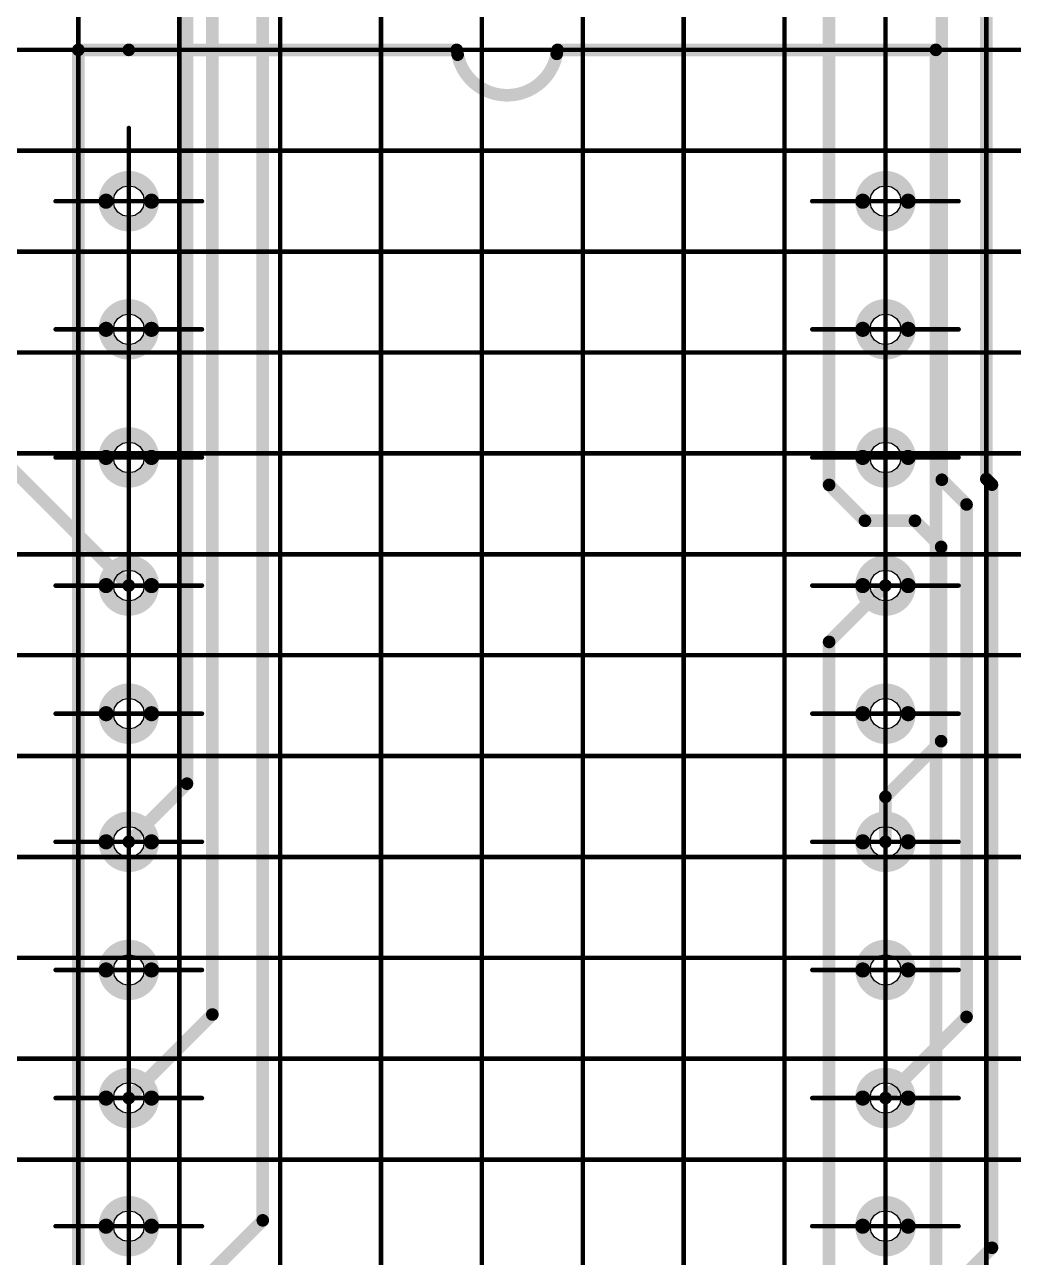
# Model space of a CAD drawing. Header units: millimetres. Extents: x 0 to 841, y 0 to 2540.
# Drawn here: x 130.87 to 170.07, y 2275.13 to 2324 of the extents above; entities that cross this region are included whole.
import ezdxf

# ---------------------------------------------------------------- set-up
doc = ezdxf.new("R2010")
doc.units = ezdxf.units.MM
for name, color, linetype in [('Mechanical11', 56, 'Continuous'), ('Mechanical12', 56, 'Continuous'), ('Mechanical7', 56, 'Continuous'), ('Mechanical9', 56, 'Continuous')]:
    doc.layers.add(name, color=color, linetype=linetype)

# ---------------------------------------------------------------- blocks, each defined once
blk = doc.blocks.new('BOASVIEW______T___O_______2_1_33_1_B_1')
at = {"layer": 'Mechanical12', "const_width": 0.5}
for points in [[(60, 72), (62, 72)], [(60, 4), (60, 72)], [(62, 72), (75, 72)], [(79, 72), (94, 72)], [(94, 4), (94, 72)]]:
    blk.add_lwpolyline(points, dxfattribs=at)
at = {"layer": 'Mechanical12'}
for points, const_width in [([(59.875, 72, 1), (60.125, 72, 1)], 0.25), ([(59.875, 72, 1), (60.125, 72, 1)], 0.25), ([(61.875, 72, 1), (62.125, 72, 1)], 0.25), ([(61.875, 72, 1), (62.125, 72, 1)], 0.25), ([(74.875, 72, 1), (75.125, 72, 1)], 0.25), ([(74.914, 71.808, 1), (75.164, 71.808, 1)], 0.25), ([(78.843, 71.842, 1), (79.093, 71.842, 1)], 0.25), ([(78.875, 72, 1), (79.125, 72, 1)], 0.25), ([(93.875, 72, 1), (94.125, 72, 1)], 0.25), ([(93.875, 72, 1), (94.125, 72, 1)], 0.25), ([(62.9, 66, 1), (61.1, 66, 1)], 0.6), ([(92.9, 66, 1), (91.1, 66, 1)], 0.6), ([(60.95, 66, 1), (61.25, 66, 1)], 0.3), ([(62.75, 66, 1), (63.05, 66, 1)], 0.3), ([(90.95, 66, 1), (91.25, 66, 1)], 0.3), ([(92.75, 66, 1), (93.05, 66, 1)], 0.3), ([(62.9, 60.92, 1), (61.1, 60.92, 1)], 0.6), ([(92.9, 60.92, 1), (91.1, 60.92, 1)], 0.6), ([(60.95, 60.92, 1), (61.25, 60.92, 1)], 0.3), ([(62.75, 60.92, 1), (63.05, 60.92, 1)], 0.3), ([(90.95, 60.92, 1), (91.25, 60.92, 1)], 0.3), ([(92.75, 60.92, 1), (93.05, 60.92, 1)], 0.3), ([(62.9, 55.84, 1), (61.1, 55.84, 1)], 0.6), ([(92.9, 55.84, 1), (91.1, 55.84, 1)], 0.6), ([(60.95, 55.84, 1), (61.25, 55.84, 1)], 0.3), ([(62.75, 55.84, 1), (63.05, 55.84, 1)], 0.3), ([(90.95, 55.84, 1), (91.25, 55.84, 1)], 0.3), ([(92.75, 55.84, 1), (93.05, 55.84, 1)], 0.3), ([(62.9, 50.76, 1), (61.1, 50.76, 1)], 0.6), ([(92.9, 50.76, 1), (91.1, 50.76, 1)], 0.6), ([(60.95, 50.76, 1), (61.25, 50.76, 1)], 0.3), ([(62.75, 50.76, 1), (63.05, 50.76, 1)], 0.3), ([(90.95, 50.76, 1), (91.25, 50.76, 1)], 0.3), ([(92.75, 50.76, 1), (93.05, 50.76, 1)], 0.3), ([(62.9, 45.68, 1), (61.1, 45.68, 1)], 0.6), ([(92.9, 45.68, 1), (91.1, 45.68, 1)], 0.6), ([(60.95, 45.68, 1), (61.25, 45.68, 1)], 0.3), ([(62.75, 45.68, 1), (63.05, 45.68, 1)], 0.3), ([(90.95, 45.68, 1), (91.25, 45.68, 1)], 0.3), ([(92.75, 45.68, 1), (93.05, 45.68, 1)], 0.3), ([(62.9, 40.6, 1), (61.1, 40.6, 1)], 0.6), ([(92.9, 40.6, 1), (91.1, 40.6, 1)], 0.6), ([(60.95, 40.6, 1), (61.25, 40.6, 1)], 0.3), ([(62.75, 40.6, 1), (63.05, 40.6, 1)], 0.3), ([(90.95, 40.6, 1), (91.25, 40.6, 1)], 0.3), ([(92.75, 40.6, 1), (93.05, 40.6, 1)], 0.3), ([(62.9, 35.52, 1), (61.1, 35.52, 1)], 0.6), ([(92.9, 35.52, 1), (91.1, 35.52, 1)], 0.6), ([(60.95, 35.52, 1), (61.25, 35.52, 1)], 0.3), ([(62.75, 35.52, 1), (63.05, 35.52, 1)], 0.3), ([(90.95, 35.52, 1), (91.25, 35.52, 1)], 0.3), ([(92.75, 35.52, 1), (93.05, 35.52, 1)], 0.3), ([(62.9, 30.44, 1), (61.1, 30.44, 1)], 0.6), ([(92.9, 30.44, 1), (91.1, 30.44, 1)], 0.6), ([(60.95, 30.44, 1), (61.25, 30.44, 1)], 0.3), ([(62.75, 30.44, 1), (63.05, 30.44, 1)], 0.3), ([(90.95, 30.44, 1), (91.25, 30.44, 1)], 0.3), ([(92.75, 30.44, 1), (93.05, 30.44, 1)], 0.3), ([(62.9, 25.36, 1), (61.1, 25.36, 1)], 0.6), ([(92.9, 25.36, 1), (91.1, 25.36, 1)], 0.6), ([(60.95, 25.36, 1), (61.25, 25.36, 1)], 0.3), ([(62.75, 25.36, 1), (63.05, 25.36, 1)], 0.3), ([(90.95, 25.36, 1), (91.25, 25.36, 1)], 0.3), ([(92.75, 25.36, 1), (93.05, 25.36, 1)], 0.3)]:
    blk.add_lwpolyline(points, format="xyb", close=True, dxfattribs=dict(at, const_width=const_width))
at = {"layer": 'Mechanical12', "const_width": 0.5}
blk.add_lwpolyline([(78.968, 71.842, -0.827164), (75.039, 71.808)], format="xyb", dxfattribs=at)
at = {"layer": 'Mechanical7', "const_width": 0.18}
for points in [[(62, 63.1), (62, 68.9)], [(92, 63.1), (92, 68.9)], [(59.1, 66), (64.9, 66)], [(89.1, 66), (94.9, 66)], [(62, 58.02), (62, 63.82)], [(92, 58.02), (92, 63.82)], [(59.1, 60.92), (64.9, 60.92)], [(89.1, 60.92), (94.9, 60.92)], [(62, 52.94), (62, 58.74)], [(92, 52.94), (92, 58.74)], [(59.1, 55.84), (64.9, 55.84)], [(89.1, 55.84), (94.9, 55.84)], [(62, 47.86), (62, 53.66)], [(92, 47.86), (92, 53.66)], [(59.1, 50.76), (64.9, 50.76)], [(89.1, 50.76), (94.9, 50.76)], [(62, 42.78), (62, 48.58)], [(92, 42.78), (92, 48.58)], [(59.1, 45.68), (64.9, 45.68)], [(89.1, 45.68), (94.9, 45.68)], [(62, 37.7), (62, 43.5)], [(92, 37.7), (92, 43.5)], [(59.1, 40.6), (64.9, 40.6)], [(89.1, 40.6), (94.9, 40.6)], [(62, 32.62), (62, 38.42)], [(92, 32.62), (92, 38.42)], [(59.1, 35.52), (64.9, 35.52)], [(89.1, 35.52), (94.9, 35.52)], [(62, 27.54), (62, 33.34)], [(92, 27.54), (92, 33.34)], [(59.1, 30.44), (64.9, 30.44)], [(89.1, 30.44), (94.9, 30.44)], [(62, 22.46), (62, 28.26)], [(92, 22.46), (92, 28.26)], [(59.1, 25.36), (64.9, 25.36)], [(89.1, 25.36), (94.9, 25.36)]]:
    blk.add_lwpolyline(points, dxfattribs=at)
at = {"layer": 'Mechanical7', "const_width": 0.09}
for points in [[(61.955, 68.9, 1), (62.045, 68.9, 1)], [(91.955, 68.9, 1), (92.045, 68.9, 1)], [(59.055, 66, 1), (59.145, 66, 1)], [(64.855, 66, 1), (64.945, 66, 1)], [(89.055, 66, 1), (89.145, 66, 1)], [(94.855, 66, 1), (94.945, 66, 1)], [(61.955, 63.82, 1), (62.045, 63.82, 1)], [(91.955, 63.82, 1), (92.045, 63.82, 1)], [(61.955, 63.1, 1), (62.045, 63.1, 1)], [(91.955, 63.1, 1), (92.045, 63.1, 1)], [(59.055, 60.92, 1), (59.145, 60.92, 1)], [(64.855, 60.92, 1), (64.945, 60.92, 1)], [(89.055, 60.92, 1), (89.145, 60.92, 1)], [(94.855, 60.92, 1), (94.945, 60.92, 1)], [(61.955, 58.74, 1), (62.045, 58.74, 1)], [(91.955, 58.74, 1), (92.045, 58.74, 1)], [(61.955, 58.02, 1), (62.045, 58.02, 1)], [(91.955, 58.02, 1), (92.045, 58.02, 1)], [(59.055, 55.84, 1), (59.145, 55.84, 1)], [(64.855, 55.84, 1), (64.945, 55.84, 1)], [(89.055, 55.84, 1), (89.145, 55.84, 1)], [(94.855, 55.84, 1), (94.945, 55.84, 1)], [(61.955, 53.66, 1), (62.045, 53.66, 1)], [(91.955, 53.66, 1), (92.045, 53.66, 1)], [(61.955, 52.94, 1), (62.045, 52.94, 1)], [(91.955, 52.94, 1), (92.045, 52.94, 1)], [(59.055, 50.76, 1), (59.145, 50.76, 1)], [(64.855, 50.76, 1), (64.945, 50.76, 1)], [(89.055, 50.76, 1), (89.145, 50.76, 1)], [(94.855, 50.76, 1), (94.945, 50.76, 1)], [(61.955, 48.58, 1), (62.045, 48.58, 1)], [(91.955, 48.58, 1), (92.045, 48.58, 1)], [(61.955, 47.86, 1), (62.045, 47.86, 1)], [(91.955, 47.86, 1), (92.045, 47.86, 1)], [(59.055, 45.68, 1), (59.145, 45.68, 1)], [(64.855, 45.68, 1), (64.945, 45.68, 1)], [(89.055, 45.68, 1), (89.145, 45.68, 1)], [(94.855, 45.68, 1), (94.945, 45.68, 1)], [(61.955, 43.5, 1), (62.045, 43.5, 1)], [(91.955, 43.5, 1), (92.045, 43.5, 1)], [(61.955, 42.78, 1), (62.045, 42.78, 1)], [(91.955, 42.78, 1), (92.045, 42.78, 1)], [(59.055, 40.6, 1), (59.145, 40.6, 1)], [(64.855, 40.6, 1), (64.945, 40.6, 1)], [(89.055, 40.6, 1), (89.145, 40.6, 1)], [(94.855, 40.6, 1), (94.945, 40.6, 1)], [(61.955, 38.42, 1), (62.045, 38.42, 1)], [(91.955, 38.42, 1), (92.045, 38.42, 1)], [(61.955, 37.7, 1), (62.045, 37.7, 1)], [(91.955, 37.7, 1), (92.045, 37.7, 1)], [(59.055, 35.52, 1), (59.145, 35.52, 1)], [(64.855, 35.52, 1), (64.945, 35.52, 1)], [(89.055, 35.52, 1), (89.145, 35.52, 1)], [(94.855, 35.52, 1), (94.945, 35.52, 1)], [(61.955, 33.34, 1), (62.045, 33.34, 1)], [(91.955, 33.34, 1), (92.045, 33.34, 1)], [(61.955, 32.62, 1), (62.045, 32.62, 1)], [(91.955, 32.62, 1), (92.045, 32.62, 1)], [(59.055, 30.44, 1), (59.145, 30.44, 1)], [(64.855, 30.44, 1), (64.945, 30.44, 1)], [(89.055, 30.44, 1), (89.145, 30.44, 1)], [(94.855, 30.44, 1), (94.945, 30.44, 1)], [(61.955, 28.26, 1), (62.045, 28.26, 1)], [(91.955, 28.26, 1), (92.045, 28.26, 1)], [(61.955, 27.54, 1), (62.045, 27.54, 1)], [(91.955, 27.54, 1), (92.045, 27.54, 1)], [(59.055, 25.36, 1), (59.145, 25.36, 1)], [(64.855, 25.36, 1), (64.945, 25.36, 1)], [(89.055, 25.36, 1), (89.145, 25.36, 1)], [(94.855, 25.36, 1), (94.945, 25.36, 1)]]:
    blk.add_lwpolyline(points, format="xyb", close=True, dxfattribs=at)
blk = doc.blocks.new('BOASVIEW______T___L_____2_1_1_1_B_4')
at = {"layer": 'Mechanical11'}
for p, q in [((62, 66), (62, 66.612)), ((62, 66.612), (62.234, 66.565)), ((62.234, 66.565), (62.433, 66.433)), ((92, 66), (92, 66.612)), ((92, 66.612), (92.234, 66.565)), ((92.234, 66.565), (92.433, 66.433)), ((62, 66), (62.612, 66)), ((62, 65.388), (62, 66)), ((62.612, 66), (62, 66)), ((62.433, 66.433), (62.565, 66.234)), ((62.565, 66.234), (62.612, 66)), ((62.612, 66), (62.565, 65.766)), ((92, 66), (92.612, 66)), ((92, 65.388), (92, 66)), ((92.612, 66), (92, 66)), ((92.433, 66.433), (92.565, 66.234)), ((92.565, 66.234), (92.612, 66)), ((92.612, 66), (92.565, 65.766)), ((62.433, 65.567), (62.234, 65.435)), ((62.565, 65.766), (62.433, 65.567)), ((92.433, 65.567), (92.234, 65.435)), ((92.565, 65.766), (92.433, 65.567)), ((62.234, 65.435), (62, 65.388)), ((92.234, 65.435), (92, 65.388)), ((62, 60.92), (62, 61.532)), ((62, 61.532), (62.234, 61.485)), ((62.234, 61.485), (62.433, 61.353)), ((62.433, 61.353), (62.565, 61.154)), ((62.565, 61.154), (62.612, 60.92)), ((92, 60.92), (92, 61.532)), ((92, 61.532), (92.234, 61.485)), ((92.234, 61.485), (92.433, 61.353)), ((92.433, 61.353), (92.565, 61.154)), ((92.565, 61.154), (92.612, 60.92)), ((62, 60.92), (62.612, 60.92)), ((62, 60.308), (62, 60.92)), ((62.612, 60.92), (62, 60.92)), ((62.565, 60.686), (62.433, 60.487)), ((62.612, 60.92), (62.565, 60.686)), ((92, 60.92), (92.612, 60.92)), ((92, 60.308), (92, 60.92)), ((92.612, 60.92), (92, 60.92)), ((92.565, 60.686), (92.433, 60.487)), ((92.612, 60.92), (92.565, 60.686)), ((62.234, 60.355), (62, 60.308)), ((62.433, 60.487), (62.234, 60.355)), ((92.234, 60.355), (92, 60.308)), ((92.433, 60.487), (92.234, 60.355)), ((62, 55.84), (62, 56.452)), ((62, 56.452), (62.234, 56.405)), ((62.234, 56.405), (62.433, 56.273)), ((62.433, 56.273), (62.565, 56.074)), ((92, 55.84), (92, 56.452)), ((92, 56.452), (92.234, 56.405)), ((92.234, 56.405), (92.433, 56.273)), ((92.433, 56.273), (92.565, 56.074)), ((62, 55.84), (62.612, 55.84)), ((62, 55.228), (62, 55.84)), ((62.612, 55.84), (62, 55.84)), ((62.565, 56.074), (62.612, 55.84)), ((62.612, 55.84), (62.565, 55.606)), ((92, 55.84), (92.612, 55.84)), ((92, 55.228), (92, 55.84)), ((92.612, 55.84), (92, 55.84)), ((92.565, 56.074), (92.612, 55.84)), ((92.612, 55.84), (92.565, 55.606)), ((62.234, 55.275), (62, 55.228)), ((62.433, 55.407), (62.234, 55.275)), ((62.565, 55.606), (62.433, 55.407)), ((92.234, 55.275), (92, 55.228)), ((92.433, 55.407), (92.234, 55.275)), ((92.565, 55.606), (92.433, 55.407)), ((62, 50.76), (62, 51.372)), ((62, 51.372), (62.234, 51.325)), ((62.234, 51.325), (62.433, 51.193)), ((92, 50.76), (92, 51.372)), ((92, 51.372), (92.234, 51.325)), ((92.234, 51.325), (92.433, 51.193)), ((62.433, 51.193), (62.565, 50.994)), ((62.565, 50.994), (62.612, 50.76)), ((92.433, 51.193), (92.565, 50.994)), ((92.565, 50.994), (92.612, 50.76)), ((62, 50.76), (62.612, 50.76)), ((62, 50.148), (62, 50.76)), ((62.612, 50.76), (62, 50.76)), ((62.565, 50.526), (62.433, 50.327)), ((62.612, 50.76), (62.565, 50.526)), ((92, 50.76), (92.612, 50.76)), ((92, 50.148), (92, 50.76)), ((92.612, 50.76), (92, 50.76)), ((92.565, 50.526), (92.433, 50.327)), ((92.612, 50.76), (92.565, 50.526)), ((62.234, 50.195), (62, 50.148)), ((62.433, 50.327), (62.234, 50.195)), ((92.234, 50.195), (92, 50.148)), ((92.433, 50.327), (92.234, 50.195)), ((62, 45.68), (62, 46.292)), ((62, 46.292), (62.234, 46.245)), ((62.234, 46.245), (62.433, 46.113)), ((62.433, 46.113), (62.565, 45.914)), ((92, 45.68), (92, 46.292)), ((92, 46.292), (92.234, 46.245)), ((92.234, 46.245), (92.433, 46.113)), ((92.433, 46.113), (92.565, 45.914)), ((62, 45.68), (62.612, 45.68)), ((62, 45.068), (62, 45.68)), ((62.612, 45.68), (62, 45.68)), ((62.565, 45.914), (62.612, 45.68)), ((62.612, 45.68), (62.565, 45.446)), ((92, 45.68), (92.612, 45.68)), ((92, 45.068), (92, 45.68)), ((92.612, 45.68), (92, 45.68)), ((92.565, 45.914), (92.612, 45.68)), ((92.612, 45.68), (92.565, 45.446)), ((62.234, 45.115), (62, 45.068)), ((62.433, 45.247), (62.234, 45.115)), ((62.565, 45.446), (62.433, 45.247)), ((92.234, 45.115), (92, 45.068)), ((92.433, 45.247), (92.234, 45.115)), ((92.565, 45.446), (92.433, 45.247)), ((62, 40.6), (62, 41.212)), ((62, 41.212), (62.234, 41.165)), ((62.234, 41.165), (62.433, 41.033)), ((92, 40.6), (92, 41.212)), ((92, 41.212), (92.234, 41.165)), ((92.234, 41.165), (92.433, 41.033)), ((62, 40.6), (62.612, 40.6)), ((62, 39.988), (62, 40.6)), ((62.612, 40.6), (62, 40.6)), ((62.433, 41.033), (62.565, 40.834)), ((62.565, 40.834), (62.612, 40.6)), ((62.612, 40.6), (62.565, 40.366)), ((92, 40.6), (92.612, 40.6)), ((92, 39.988), (92, 40.6)), ((92.612, 40.6), (92, 40.6)), ((92.433, 41.033), (92.565, 40.834)), ((92.565, 40.834), (92.612, 40.6)), ((92.612, 40.6), (92.565, 40.366)), ((62.433, 40.167), (62.234, 40.035)), ((62.565, 40.366), (62.433, 40.167)), ((92.433, 40.167), (92.234, 40.035)), ((92.565, 40.366), (92.433, 40.167)), ((62.234, 40.035), (62, 39.988)), ((92.234, 40.035), (92, 39.988)), ((62, 35.52), (62, 36.132)), ((62, 36.132), (62.234, 36.085)), ((62.234, 36.085), (62.433, 35.953)), ((62.433, 35.953), (62.565, 35.754)), ((62.565, 35.754), (62.612, 35.52)), ((92, 35.52), (92, 36.132)), ((92, 36.132), (92.234, 36.085)), ((92.234, 36.085), (92.433, 35.953)), ((92.433, 35.953), (92.565, 35.754)), ((92.565, 35.754), (92.612, 35.52)), ((62, 35.52), (62.612, 35.52)), ((62, 34.908), (62, 35.52)), ((62.612, 35.52), (62, 35.52)), ((62.565, 35.286), (62.433, 35.087)), ((62.612, 35.52), (62.565, 35.286)), ((92, 35.52), (92.612, 35.52)), ((92, 34.908), (92, 35.52)), ((92.612, 35.52), (92, 35.52)), ((92.565, 35.286), (92.433, 35.087)), ((92.612, 35.52), (92.565, 35.286)), ((62.234, 34.955), (62, 34.908)), ((62.433, 35.087), (62.234, 34.955)), ((92.234, 34.955), (92, 34.908)), ((92.433, 35.087), (92.234, 34.955)), ((62, 30.44), (62, 31.052)), ((62, 31.052), (62.234, 31.005)), ((62.234, 31.005), (62.433, 30.873)), ((62.433, 30.873), (62.565, 30.674)), ((92, 30.44), (92, 31.052)), ((92, 31.052), (92.234, 31.005)), ((92.234, 31.005), (92.433, 30.873)), ((92.433, 30.873), (92.565, 30.674)), ((62, 30.44), (62.612, 30.44)), ((62, 29.828), (62, 30.44)), ((62.612, 30.44), (62, 30.44)), ((62.565, 30.674), (62.612, 30.44)), ((62.612, 30.44), (62.565, 30.206)), ((92, 30.44), (92.612, 30.44)), ((92, 29.828), (92, 30.44)), ((92.612, 30.44), (92, 30.44)), ((92.565, 30.674), (92.612, 30.44)), ((92.612, 30.44), (92.565, 30.206)), ((62.234, 29.875), (62, 29.828)), ((62.433, 30.007), (62.234, 29.875)), ((62.565, 30.206), (62.433, 30.007)), ((92.234, 29.875), (92, 29.828)), ((92.433, 30.007), (92.234, 29.875)), ((92.565, 30.206), (92.433, 30.007)), ((62, 25.36), (62, 25.972)), ((62, 25.972), (62.234, 25.925)), ((62.234, 25.925), (62.433, 25.793)), ((92, 25.36), (92, 25.972)), ((92, 25.972), (92.234, 25.925)), ((92.234, 25.925), (92.433, 25.793)), ((62.433, 25.793), (62.565, 25.594)), ((62.565, 25.594), (62.612, 25.36)), ((92.433, 25.793), (92.565, 25.594)), ((92.565, 25.594), (92.612, 25.36)), ((62, 25.36), (62.612, 25.36)), ((62, 24.748), (62, 25.36)), ((62.612, 25.36), (62, 25.36)), ((62.433, 24.927), (62.234, 24.795)), ((62.565, 25.126), (62.433, 24.927)), ((62.612, 25.36), (62.565, 25.126)), ((92, 25.36), (92.612, 25.36)), ((92, 24.748), (92, 25.36)), ((92.612, 25.36), (92, 25.36)), ((92.433, 24.927), (92.234, 24.795)), ((92.565, 25.126), (92.433, 24.927)), ((92.612, 25.36), (92.565, 25.126)), ((62.234, 24.795), (62, 24.748)), ((92.234, 24.795), (92, 24.748))]:
    blk.add_line(p, q, dxfattribs=at)
at = {"layer": 'Mechanical12'}
for p, q in [((61.567, 66.433), (61.766, 66.565)), ((61.766, 66.565), (62, 66.612)), ((62, 66.612), (62, 66)), ((91.567, 66.433), (91.766, 66.565)), ((91.766, 66.565), (92, 66.612)), ((92, 66.612), (92, 66)), ((61.388, 66), (61.435, 66.234)), ((61.388, 66), (62, 66)), ((61.435, 65.766), (61.388, 66)), ((62, 66), (61.388, 66)), ((61.435, 66.234), (61.567, 66.433)), ((62, 66), (62, 65.388)), ((91.388, 66), (91.435, 66.234)), ((91.388, 66), (92, 66)), ((91.435, 65.766), (91.388, 66)), ((92, 66), (91.388, 66)), ((91.435, 66.234), (91.567, 66.433)), ((92, 66), (92, 65.388)), ((61.567, 65.567), (61.435, 65.766)), ((61.766, 65.435), (61.567, 65.567)), ((91.567, 65.567), (91.435, 65.766)), ((91.766, 65.435), (91.567, 65.567)), ((62, 65.388), (61.766, 65.435)), ((92, 65.388), (91.766, 65.435)), ((61.388, 60.92), (61.435, 61.154)), ((61.435, 61.154), (61.567, 61.353)), ((61.567, 61.353), (61.766, 61.485)), ((61.766, 61.485), (62, 61.532)), ((62, 61.532), (62, 60.92)), ((91.388, 60.92), (91.435, 61.154)), ((91.435, 61.154), (91.567, 61.353)), ((91.567, 61.353), (91.766, 61.485)), ((91.766, 61.485), (92, 61.532)), ((92, 61.532), (92, 60.92)), ((61.388, 60.92), (62, 60.92)), ((61.435, 60.686), (61.388, 60.92)), ((62, 60.92), (61.388, 60.92)), ((61.567, 60.487), (61.435, 60.686)), ((62, 60.92), (62, 60.308)), ((91.388, 60.92), (92, 60.92)), ((91.435, 60.686), (91.388, 60.92)), ((92, 60.92), (91.388, 60.92)), ((91.567, 60.487), (91.435, 60.686)), ((92, 60.92), (92, 60.308)), ((61.766, 60.355), (61.567, 60.487)), ((62, 60.308), (61.766, 60.355)), ((91.766, 60.355), (91.567, 60.487)), ((92, 60.308), (91.766, 60.355)), ((61.435, 56.074), (61.567, 56.273)), ((61.567, 56.273), (61.766, 56.405)), ((61.766, 56.405), (62, 56.452)), ((62, 56.452), (62, 55.84)), ((91.435, 56.074), (91.567, 56.273)), ((91.567, 56.273), (91.766, 56.405)), ((91.766, 56.405), (92, 56.452)), ((92, 56.452), (92, 55.84)), ((61.388, 55.84), (61.435, 56.074)), ((61.388, 55.84), (62, 55.84)), ((61.435, 55.606), (61.388, 55.84)), ((62, 55.84), (61.388, 55.84)), ((62, 55.84), (62, 55.228)), ((91.388, 55.84), (91.435, 56.074)), ((91.388, 55.84), (92, 55.84)), ((91.435, 55.606), (91.388, 55.84)), ((92, 55.84), (91.388, 55.84)), ((92, 55.84), (92, 55.228)), ((61.567, 55.407), (61.435, 55.606)), ((61.766, 55.275), (61.567, 55.407)), ((62, 55.228), (61.766, 55.275)), ((91.567, 55.407), (91.435, 55.606)), ((91.766, 55.275), (91.567, 55.407)), ((92, 55.228), (91.766, 55.275)), ((61.567, 51.193), (61.766, 51.325)), ((61.766, 51.325), (62, 51.372)), ((62, 51.372), (62, 50.76)), ((91.567, 51.193), (91.766, 51.325)), ((91.766, 51.325), (92, 51.372)), ((92, 51.372), (92, 50.76)), ((61.388, 50.76), (61.435, 50.994)), ((61.435, 50.994), (61.567, 51.193)), ((91.388, 50.76), (91.435, 50.994)), ((91.435, 50.994), (91.567, 51.193)), ((61.388, 50.76), (62, 50.76)), ((61.435, 50.526), (61.388, 50.76)), ((62, 50.76), (61.388, 50.76)), ((61.567, 50.327), (61.435, 50.526)), ((62, 50.76), (62, 50.148)), ((91.388, 50.76), (92, 50.76)), ((91.435, 50.526), (91.388, 50.76)), ((92, 50.76), (91.388, 50.76)), ((91.567, 50.327), (91.435, 50.526)), ((92, 50.76), (92, 50.148)), ((61.766, 50.195), (61.567, 50.327)), ((62, 50.148), (61.766, 50.195)), ((91.766, 50.195), (91.567, 50.327)), ((92, 50.148), (91.766, 50.195)), ((61.435, 45.914), (61.567, 46.113)), ((61.567, 46.113), (61.766, 46.245)), ((61.766, 46.245), (62, 46.292)), ((62, 46.292), (62, 45.68)), ((91.435, 45.914), (91.567, 46.113)), ((91.567, 46.113), (91.766, 46.245)), ((91.766, 46.245), (92, 46.292)), ((92, 46.292), (92, 45.68)), ((61.388, 45.68), (61.435, 45.914)), ((61.388, 45.68), (62, 45.68)), ((61.435, 45.446), (61.388, 45.68)), ((62, 45.68), (61.388, 45.68)), ((62, 45.68), (62, 45.068)), ((91.388, 45.68), (91.435, 45.914)), ((91.388, 45.68), (92, 45.68)), ((91.435, 45.446), (91.388, 45.68)), ((92, 45.68), (91.388, 45.68)), ((92, 45.68), (92, 45.068)), ((61.567, 45.247), (61.435, 45.446)), ((61.766, 45.115), (61.567, 45.247)), ((62, 45.068), (61.766, 45.115)), ((91.567, 45.247), (91.435, 45.446)), ((91.766, 45.115), (91.567, 45.247)), ((92, 45.068), (91.766, 45.115)), ((61.567, 41.033), (61.766, 41.165)), ((61.766, 41.165), (62, 41.212)), ((62, 41.212), (62, 40.6)), ((91.567, 41.033), (91.766, 41.165)), ((91.766, 41.165), (92, 41.212)), ((92, 41.212), (92, 40.6)), ((61.388, 40.6), (61.435, 40.834)), ((61.388, 40.6), (62, 40.6)), ((61.435, 40.366), (61.388, 40.6)), ((62, 40.6), (61.388, 40.6)), ((61.435, 40.834), (61.567, 41.033)), ((62, 40.6), (62, 39.988)), ((91.388, 40.6), (91.435, 40.834)), ((91.388, 40.6), (92, 40.6)), ((91.435, 40.366), (91.388, 40.6)), ((92, 40.6), (91.388, 40.6)), ((91.435, 40.834), (91.567, 41.033)), ((92, 40.6), (92, 39.988)), ((61.567, 40.167), (61.435, 40.366)), ((61.766, 40.035), (61.567, 40.167)), ((91.567, 40.167), (91.435, 40.366)), ((91.766, 40.035), (91.567, 40.167)), ((62, 39.988), (61.766, 40.035)), ((92, 39.988), (91.766, 40.035)), ((61.388, 35.52), (61.435, 35.754)), ((61.435, 35.754), (61.567, 35.953)), ((61.567, 35.953), (61.766, 36.085)), ((61.766, 36.085), (62, 36.132)), ((62, 36.132), (62, 35.52)), ((91.388, 35.52), (91.435, 35.754)), ((91.435, 35.754), (91.567, 35.953)), ((91.567, 35.953), (91.766, 36.085)), ((91.766, 36.085), (92, 36.132)), ((92, 36.132), (92, 35.52)), ((61.388, 35.52), (62, 35.52)), ((61.435, 35.286), (61.388, 35.52)), ((62, 35.52), (61.388, 35.52)), ((61.567, 35.087), (61.435, 35.286)), ((62, 35.52), (62, 34.908)), ((91.388, 35.52), (92, 35.52)), ((91.435, 35.286), (91.388, 35.52)), ((92, 35.52), (91.388, 35.52)), ((91.567, 35.087), (91.435, 35.286)), ((92, 35.52), (92, 34.908)), ((61.766, 34.955), (61.567, 35.087)), ((62, 34.908), (61.766, 34.955)), ((91.766, 34.955), (91.567, 35.087)), ((92, 34.908), (91.766, 34.955)), ((61.435, 30.674), (61.567, 30.873)), ((61.567, 30.873), (61.766, 31.005)), ((61.766, 31.005), (62, 31.052)), ((62, 31.052), (62, 30.44)), ((91.435, 30.674), (91.567, 30.873)), ((91.567, 30.873), (91.766, 31.005)), ((91.766, 31.005), (92, 31.052)), ((92, 31.052), (92, 30.44)), ((61.388, 30.44), (61.435, 30.674)), ((61.388, 30.44), (62, 30.44)), ((61.435, 30.206), (61.388, 30.44)), ((62, 30.44), (61.388, 30.44)), ((62, 30.44), (62, 29.828)), ((91.388, 30.44), (91.435, 30.674)), ((91.388, 30.44), (92, 30.44)), ((91.435, 30.206), (91.388, 30.44)), ((92, 30.44), (91.388, 30.44)), ((92, 30.44), (92, 29.828)), ((61.567, 30.007), (61.435, 30.206)), ((61.766, 29.875), (61.567, 30.007)), ((62, 29.828), (61.766, 29.875)), ((91.567, 30.007), (91.435, 30.206)), ((91.766, 29.875), (91.567, 30.007)), ((92, 29.828), (91.766, 29.875)), ((61.567, 25.793), (61.766, 25.925)), ((61.766, 25.925), (62, 25.972)), ((62, 25.972), (62, 25.36)), ((91.567, 25.793), (91.766, 25.925)), ((91.766, 25.925), (92, 25.972)), ((92, 25.972), (92, 25.36)), ((61.388, 25.36), (61.435, 25.594)), ((61.435, 25.594), (61.567, 25.793)), ((91.388, 25.36), (91.435, 25.594)), ((91.435, 25.594), (91.567, 25.793)), ((61.388, 25.36), (62, 25.36)), ((61.435, 25.126), (61.388, 25.36)), ((62, 25.36), (61.388, 25.36)), ((61.567, 24.927), (61.435, 25.126)), ((61.766, 24.795), (61.567, 24.927)), ((62, 25.36), (62, 24.748)), ((91.388, 25.36), (92, 25.36)), ((91.435, 25.126), (91.388, 25.36)), ((92, 25.36), (91.388, 25.36)), ((91.567, 24.927), (91.435, 25.126)), ((91.766, 24.795), (91.567, 24.927)), ((92, 25.36), (92, 24.748)), ((62, 24.748), (61.766, 24.795)), ((92, 24.748), (91.766, 24.795))]:
    blk.add_line(p, q, dxfattribs=at)
at = {"layer": 'Mechanical12', "const_width": 0.5}
for points in [[(89.766, 54.752), (89.766, 116.728)], [(64.306, 42.906), (64.306, 106.813)], [(65.314, 33.754), (65.314, 106.234)], [(67.312, 25.592), (67.312, 87.912)], [(96, 54.984), (96, 85.52)], [(94.236, 54.956), (94.236, 75.834)], [(55.216, 57.544), (62, 50.76)], [(96, 54.984), (96.224, 54.76)], [(89.766, 54.752), (91.188, 53.33)], [(94.236, 54.956), (95.216, 53.976)], [(96.224, 24.504), (96.224, 54.76)], [(95.216, 33.656), (95.216, 53.976)], [(91.188, 53.33), (93.17, 53.33)], [(93.17, 53.33), (94.208, 52.291)], [(94.208, 44.592), (94.208, 52.291)], [(89.766, 48.526), (92, 50.76)], [(89.766, 19.192), (89.766, 48.526)], [(92, 42.384), (94.208, 44.592)], [(62, 40.6), (64.306, 42.906)], [(92, 40.6), (92, 42.384)], [(62, 30.44), (65.314, 33.754)], [(92, 30.44), (95.216, 33.656)], [(62, 20.28), (67.312, 25.592)], [(92, 20.28), (96.224, 24.504)]]:
    blk.add_lwpolyline(points, dxfattribs=at)
at = {"layer": 'Mechanical12'}
for points, const_width in [([(62.9, 66, 1), (61.1, 66, 1)], 0.6), ([(92.9, 66, 1), (91.1, 66, 1)], 0.6), ([(60.95, 66, 1), (61.25, 66, 1)], 0.3), ([(62.75, 66, 1), (63.05, 66, 1)], 0.3), ([(90.95, 66, 1), (91.25, 66, 1)], 0.3), ([(92.75, 66, 1), (93.05, 66, 1)], 0.3), ([(62.9, 60.92, 1), (61.1, 60.92, 1)], 0.6), ([(92.9, 60.92, 1), (91.1, 60.92, 1)], 0.6), ([(60.95, 60.92, 1), (61.25, 60.92, 1)], 0.3), ([(62.75, 60.92, 1), (63.05, 60.92, 1)], 0.3), ([(90.95, 60.92, 1), (91.25, 60.92, 1)], 0.3), ([(92.75, 60.92, 1), (93.05, 60.92, 1)], 0.3), ([(62.9, 55.84, 1), (61.1, 55.84, 1)], 0.6), ([(92.9, 55.84, 1), (91.1, 55.84, 1)], 0.6), ([(60.95, 55.84, 1), (61.25, 55.84, 1)], 0.3), ([(62.75, 55.84, 1), (63.05, 55.84, 1)], 0.3), ([(90.95, 55.84, 1), (91.25, 55.84, 1)], 0.3), ([(92.75, 55.84, 1), (93.05, 55.84, 1)], 0.3), ([(95.875, 54.984, 1), (96.125, 54.984, 1)], 0.25), ([(95.875, 54.984, 1), (96.125, 54.984, 1)], 0.25), ([(89.641, 54.752, 1), (89.891, 54.752, 1)], 0.25), ([(89.641, 54.752, 1), (89.891, 54.752, 1)], 0.25), ([(94.111, 54.956, 1), (94.361, 54.956, 1)], 0.25), ([(94.111, 54.956, 1), (94.361, 54.956, 1)], 0.25), ([(96.099, 54.76, 1), (96.349, 54.76, 1)], 0.25), ([(96.099, 54.76, 1), (96.349, 54.76, 1)], 0.25), ([(95.091, 53.976, 1), (95.341, 53.976, 1)], 0.25), ([(95.091, 53.976, 1), (95.341, 53.976, 1)], 0.25), ([(91.063, 53.33, 1), (91.313, 53.33, 1)], 0.25), ([(91.063, 53.33, 1), (91.313, 53.33, 1)], 0.25), ([(93.045, 53.33, 1), (93.295, 53.33, 1)], 0.25), ([(93.045, 53.33, 1), (93.295, 53.33, 1)], 0.25), ([(94.083, 52.291, 1), (94.333, 52.291, 1)], 0.25), ([(94.083, 52.291, 1), (94.333, 52.291, 1)], 0.25), ([(62.9, 50.76, 1), (61.1, 50.76, 1)], 0.6), ([(92.9, 50.76, 1), (91.1, 50.76, 1)], 0.6), ([(60.95, 50.76, 1), (61.25, 50.76, 1)], 0.3), ([(61.875, 50.76, 1), (62.125, 50.76, 1)], 0.25), ([(62.75, 50.76, 1), (63.05, 50.76, 1)], 0.3), ([(90.95, 50.76, 1), (91.25, 50.76, 1)], 0.3), ([(91.875, 50.76, 1), (92.125, 50.76, 1)], 0.25), ([(92.75, 50.76, 1), (93.05, 50.76, 1)], 0.3), ([(89.641, 48.526, 1), (89.891, 48.526, 1)], 0.25), ([(89.641, 48.526, 1), (89.891, 48.526, 1)], 0.25), ([(62.9, 45.68, 1), (61.1, 45.68, 1)], 0.6), ([(92.9, 45.68, 1), (91.1, 45.68, 1)], 0.6), ([(60.95, 45.68, 1), (61.25, 45.68, 1)], 0.3), ([(62.75, 45.68, 1), (63.05, 45.68, 1)], 0.3), ([(90.95, 45.68, 1), (91.25, 45.68, 1)], 0.3), ([(92.75, 45.68, 1), (93.05, 45.68, 1)], 0.3), ([(94.083, 44.592, 1), (94.333, 44.592, 1)], 0.25), ([(94.083, 44.592, 1), (94.333, 44.592, 1)], 0.25), ([(64.181, 42.906, 1), (64.431, 42.906, 1)], 0.25), ([(64.181, 42.906, 1), (64.431, 42.906, 1)], 0.25), ([(91.875, 42.384, 1), (92.125, 42.384, 1)], 0.25), ([(91.875, 42.384, 1), (92.125, 42.384, 1)], 0.25), ([(62.9, 40.6, 1), (61.1, 40.6, 1)], 0.6), ([(92.9, 40.6, 1), (91.1, 40.6, 1)], 0.6), ([(60.95, 40.6, 1), (61.25, 40.6, 1)], 0.3), ([(61.875, 40.6, 1), (62.125, 40.6, 1)], 0.25), ([(62.75, 40.6, 1), (63.05, 40.6, 1)], 0.3), ([(90.95, 40.6, 1), (91.25, 40.6, 1)], 0.3), ([(91.875, 40.6, 1), (92.125, 40.6, 1)], 0.25), ([(92.75, 40.6, 1), (93.05, 40.6, 1)], 0.3), ([(62.9, 35.52, 1), (61.1, 35.52, 1)], 0.6), ([(92.9, 35.52, 1), (91.1, 35.52, 1)], 0.6), ([(60.95, 35.52, 1), (61.25, 35.52, 1)], 0.3), ([(62.75, 35.52, 1), (63.05, 35.52, 1)], 0.3), ([(90.95, 35.52, 1), (91.25, 35.52, 1)], 0.3), ([(92.75, 35.52, 1), (93.05, 35.52, 1)], 0.3), ([(65.189, 33.754, 1), (65.439, 33.754, 1)], 0.25), ([(65.189, 33.754, 1), (65.439, 33.754, 1)], 0.25), ([(95.091, 33.656, 1), (95.341, 33.656, 1)], 0.25), ([(95.091, 33.656, 1), (95.341, 33.656, 1)], 0.25), ([(62.9, 30.44, 1), (61.1, 30.44, 1)], 0.6), ([(92.9, 30.44, 1), (91.1, 30.44, 1)], 0.6), ([(60.95, 30.44, 1), (61.25, 30.44, 1)], 0.3), ([(61.875, 30.44, 1), (62.125, 30.44, 1)], 0.25), ([(62.75, 30.44, 1), (63.05, 30.44, 1)], 0.3), ([(90.95, 30.44, 1), (91.25, 30.44, 1)], 0.3), ([(91.875, 30.44, 1), (92.125, 30.44, 1)], 0.25), ([(92.75, 30.44, 1), (93.05, 30.44, 1)], 0.3), ([(62.9, 25.36, 1), (61.1, 25.36, 1)], 0.6), ([(92.9, 25.36, 1), (91.1, 25.36, 1)], 0.6), ([(60.95, 25.36, 1), (61.25, 25.36, 1)], 0.3), ([(62.75, 25.36, 1), (63.05, 25.36, 1)], 0.3), ([(67.187, 25.592, 1), (67.437, 25.592, 1)], 0.25), ([(67.187, 25.592, 1), (67.437, 25.592, 1)], 0.25), ([(90.95, 25.36, 1), (91.25, 25.36, 1)], 0.3), ([(92.75, 25.36, 1), (93.05, 25.36, 1)], 0.3), ([(96.099, 24.504, 1), (96.349, 24.504, 1)], 0.25), ([(96.099, 24.504, 1), (96.349, 24.504, 1)], 0.25)]:
    blk.add_lwpolyline(points, format="xyb", close=True, dxfattribs=dict(at, const_width=const_width))
at = {"layer": 'Mechanical7', "const_width": 0.18}
for points in [[(62, 63.4), (62, 68.6)], [(92, 63.4), (92, 68.6)], [(59.4, 66), (64.6, 66)], [(89.4, 66), (94.6, 66)], [(62, 58.32), (62, 63.52)], [(92, 58.32), (92, 63.52)], [(59.4, 60.92), (64.6, 60.92)], [(89.4, 60.92), (94.6, 60.92)], [(62, 53.24), (62, 58.44)], [(92, 53.24), (92, 58.44)], [(59.4, 55.84), (64.6, 55.84)], [(89.4, 55.84), (94.6, 55.84)], [(62, 48.16), (62, 53.36)], [(92, 48.16), (92, 53.36)], [(59.4, 50.76), (64.6, 50.76)], [(89.4, 50.76), (94.6, 50.76)], [(62, 43.08), (62, 48.28)], [(92, 43.08), (92, 48.28)], [(59.4, 45.68), (64.6, 45.68)], [(89.4, 45.68), (94.6, 45.68)], [(62, 38), (62, 43.2)], [(92, 38), (92, 43.2)], [(59.4, 40.6), (64.6, 40.6)], [(89.4, 40.6), (94.6, 40.6)], [(62, 32.92), (62, 38.12)], [(92, 32.92), (92, 38.12)], [(59.4, 35.52), (64.6, 35.52)], [(89.4, 35.52), (94.6, 35.52)], [(62, 27.84), (62, 33.04)], [(92, 27.84), (92, 33.04)], [(59.4, 30.44), (64.6, 30.44)], [(89.4, 30.44), (94.6, 30.44)], [(62, 22.76), (62, 27.96)], [(92, 22.76), (92, 27.96)], [(59.4, 25.36), (64.6, 25.36)], [(89.4, 25.36), (94.6, 25.36)]]:
    blk.add_lwpolyline(points, dxfattribs=at)
at = {"layer": 'Mechanical7', "const_width": 0.09}
for points in [[(61.955, 68.6, 1), (62.045, 68.6, 1)], [(91.955, 68.6, 1), (92.045, 68.6, 1)], [(59.355, 66, 1), (59.445, 66, 1)], [(64.555, 66, 1), (64.645, 66, 1)], [(89.355, 66, 1), (89.445, 66, 1)], [(94.555, 66, 1), (94.645, 66, 1)], [(61.955, 63.52, 1), (62.045, 63.52, 1)], [(91.955, 63.52, 1), (92.045, 63.52, 1)], [(61.955, 63.4, 1), (62.045, 63.4, 1)], [(91.955, 63.4, 1), (92.045, 63.4, 1)], [(59.355, 60.92, 1), (59.445, 60.92, 1)], [(64.555, 60.92, 1), (64.645, 60.92, 1)], [(89.355, 60.92, 1), (89.445, 60.92, 1)], [(94.555, 60.92, 1), (94.645, 60.92, 1)], [(61.955, 58.44, 1), (62.045, 58.44, 1)], [(61.955, 58.32, 1), (62.045, 58.32, 1)], [(91.955, 58.44, 1), (92.045, 58.44, 1)], [(91.955, 58.32, 1), (92.045, 58.32, 1)], [(59.355, 55.84, 1), (59.445, 55.84, 1)], [(64.555, 55.84, 1), (64.645, 55.84, 1)], [(89.355, 55.84, 1), (89.445, 55.84, 1)], [(94.555, 55.84, 1), (94.645, 55.84, 1)], [(61.955, 53.36, 1), (62.045, 53.36, 1)], [(61.955, 53.24, 1), (62.045, 53.24, 1)], [(91.955, 53.36, 1), (92.045, 53.36, 1)], [(91.955, 53.24, 1), (92.045, 53.24, 1)], [(59.355, 50.76, 1), (59.445, 50.76, 1)], [(64.555, 50.76, 1), (64.645, 50.76, 1)], [(89.355, 50.76, 1), (89.445, 50.76, 1)], [(94.555, 50.76, 1), (94.645, 50.76, 1)], [(61.955, 48.28, 1), (62.045, 48.28, 1)], [(61.955, 48.16, 1), (62.045, 48.16, 1)], [(91.955, 48.28, 1), (92.045, 48.28, 1)], [(91.955, 48.16, 1), (92.045, 48.16, 1)], [(59.355, 45.68, 1), (59.445, 45.68, 1)], [(64.555, 45.68, 1), (64.645, 45.68, 1)], [(89.355, 45.68, 1), (89.445, 45.68, 1)], [(94.555, 45.68, 1), (94.645, 45.68, 1)], [(61.955, 43.2, 1), (62.045, 43.2, 1)], [(61.955, 43.08, 1), (62.045, 43.08, 1)], [(91.955, 43.2, 1), (92.045, 43.2, 1)], [(91.955, 43.08, 1), (92.045, 43.08, 1)], [(59.355, 40.6, 1), (59.445, 40.6, 1)], [(64.555, 40.6, 1), (64.645, 40.6, 1)], [(89.355, 40.6, 1), (89.445, 40.6, 1)], [(94.555, 40.6, 1), (94.645, 40.6, 1)], [(61.955, 38.12, 1), (62.045, 38.12, 1)], [(91.955, 38.12, 1), (92.045, 38.12, 1)], [(61.955, 38, 1), (62.045, 38, 1)], [(91.955, 38, 1), (92.045, 38, 1)], [(59.355, 35.52, 1), (59.445, 35.52, 1)], [(64.555, 35.52, 1), (64.645, 35.52, 1)], [(89.355, 35.52, 1), (89.445, 35.52, 1)], [(94.555, 35.52, 1), (94.645, 35.52, 1)], [(61.955, 33.04, 1), (62.045, 33.04, 1)], [(61.955, 32.92, 1), (62.045, 32.92, 1)], [(91.955, 33.04, 1), (92.045, 33.04, 1)], [(91.955, 32.92, 1), (92.045, 32.92, 1)], [(59.355, 30.44, 1), (59.445, 30.44, 1)], [(64.555, 30.44, 1), (64.645, 30.44, 1)], [(89.355, 30.44, 1), (89.445, 30.44, 1)], [(94.555, 30.44, 1), (94.645, 30.44, 1)], [(61.955, 27.96, 1), (62.045, 27.96, 1)], [(61.955, 27.84, 1), (62.045, 27.84, 1)], [(91.955, 27.96, 1), (92.045, 27.96, 1)], [(91.955, 27.84, 1), (92.045, 27.84, 1)], [(59.355, 25.36, 1), (59.445, 25.36, 1)], [(64.555, 25.36, 1), (64.645, 25.36, 1)], [(89.355, 25.36, 1), (89.445, 25.36, 1)], [(94.555, 25.36, 1), (94.645, 25.36, 1)]]:
    blk.add_lwpolyline(points, format="xyb", close=True, dxfattribs=at)
at = {"layer": 'Mechanical9', "const_width": 0.18}
for points in [[(60, 0), (60, 210)], [(64, 0), (64, 210)], [(68, 0), (68, 210)], [(72, 0), (72, 210)], [(76, 0), (76, 210)], [(80, 0), (80, 210)], [(84, 0), (84, 210)], [(88, 0), (88, 210)], [(92, 0), (92, 210)], [(96, 0), (96, 210)], [(0, 72), (320, 72)], [(0, 68), (320, 68)], [(0, 64), (320, 64)], [(0, 60), (320, 60)], [(0, 56), (320, 56)], [(0, 52), (320, 52)], [(0, 48), (320, 48)], [(0, 44), (320, 44)], [(0, 40), (320, 40)], [(0, 36), (320, 36)], [(0, 32), (320, 32)], [(0, 28), (320, 28)]]:
    blk.add_lwpolyline(points, dxfattribs=at)

msp = doc.modelspace()

# ---------------------------------------------------------------- block references
for name in ['BOASVIEW______T___L_____2_1_1_1_B_4', 'BOASVIEW______T___O_______2_1_33_1_B_1']:
    msp.add_blockref(name, (73, 2251))

doc.saveas('drawing.dxf')
